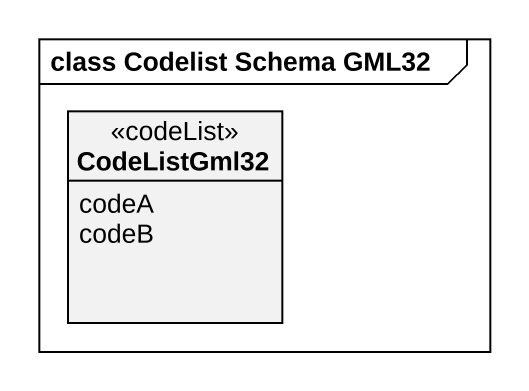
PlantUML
@startuml
mainframe class Codelist Schema GML32
hide circle
hide empty members
class CodeListGml32 <<codeList>> {
  codeA
  codeB
}
@enduml
